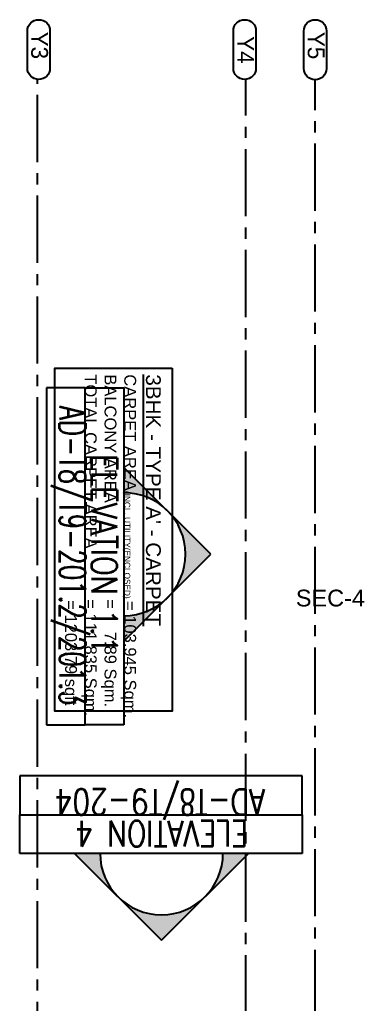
# Model space of a CAD drawing. Header units: millimetres. Extents: x -414464 to 1686, y -90036 to 108605.
# Drawn here: x -118288 to -114444, y -52241 to -41260 of the extents above; entities that cross this region are included whole.
import ezdxf

# ---------------------------------------------------------------- set-up
doc = ezdxf.new("R2010")
doc.units = ezdxf.units.MM
doc.header["$LTSCALE"] = 1000
doc.header["$MEASUREMENT"] = 0
for name, pattern in [('$1$AUDIT_D_120904163729-0', [0]), ('$36$HIDDEN', [0.375, 0.25, -0.125]), ('T8_PROFILE SECTIONS$0$PHANTOM2', [1.25, 0.625, -0.125, 0.125, -0.125, 0.125, -0.125]), ('T8_REFUGE COLUMNS$1$AUDIT_D_120904163729-0', [0]), ('T8_REFUGE COLUMNS$1$CENTER2', [1.125, 0.75, -0.125, 0.125, -0.125])]:
    doc.linetypes.add(name, pattern=pattern)
for name, color, linetype in [('$0$A-HATCH -160', 251, '$1$AUDIT_D_120904163729-0'), ('$21$A-DIMENSIONS', 2, '$36$HIDDEN'), ('a-rcc', 3, 'Continuous'), ('T8(T9 IS SIMILAR) - DIMENSION & TEXTING$0$T8_REFUGE COLUMNS$0$a-section line', 92, 'Continuous'), ('T8(T9 IS SIMILAR)$1$$6$a-beam 2', 50, 'Continuous'), ('T8(T9 IS SIMILAR)$1$A-OLD RERA AREA', 7, 'Continuous'), ('T8_PROFILE SECTIONS$0$A-PROFILE SECTIONS', 81, 'T8_PROFILE SECTIONS$0$PHANTOM2'), ('T8_REFUGE COLUMNS$1$A-CENTERLINE', 193, 'T8_REFUGE COLUMNS$1$CENTER2'), ('T8_REFUGE COLUMNS$1$A-COLUMN GRID NUMBERING', 4, 'T8_REFUGE COLUMNS$1$AUDIT_D_120904163729-0'), ('T8_TYPICAL COLUMNS$1$A-RCC COLS', 3, 'Continuous')]:
    doc.layers.add(name, color=color, linetype=linetype)
doc.layers.add('T8(T9 IS SIMILAR)$1$D&W', color=8, linetype='Continuous', lineweight=25)
doc.styles.add('T8(T9 IS SIMILAR) - DIMENSION & TEXTING$1$T8_REFUGE COLUMNS$0$TEXT1', font='simplex.shx', dxfattribs={"width": 0.8})
doc.styles.add('T8(T9 IS SIMILAR)$1$arial', font='sanss___.ttf')
doc.styles.add('T8_PROFILE SECTIONS$0$arial', font='sanss___.ttf')
doc.styles.add('T8_REFUGE COLUMNS$1$STANDARD', font='GOTHIC.TTF')

# ---------------------------------------------------------------- blocks, each defined once
blk = doc.blocks.new('T8_REFUGE COLUMNS')
at = {"layer": 'T8_REFUGE COLUMNS$1$A-CENTERLINE'}
for p, q in [((1217370.295760799, -5721799.863253404), (1182156.903157666, -5721799.863253404)), ((1217431.825082135, -5722574.863446036), (1182156.903157666, -5722574.863446036)), ((1217951.315823077, -5724897.361309979), (1182156.903157666, -5724897.361309979))]:
    blk.add_line(p, q, dxfattribs=at)
at = {"layer": 'T8_REFUGE COLUMNS$1$A-COLUMN GRID NUMBERING', "linetype": 'ByBlock'}
for points in [[(1181612.657248928, -5721925.683273799, -1), (1181612.657248928, -5721674.04323301), (1182031.083137271, -5721674.043233008, -1), (1182031.083137271, -5721925.683273797)], [(1181612.657248928, -5722712.633021064, -1), (1181612.657248928, -5722460.992980275), (1182029.34477614, -5722460.992980273, -1), (1182029.34477614, -5722712.633021062)], [(1181612.657248928, -5725009.820052502, -1), (1181612.657248928, -5724758.180011713), (1182028.897883949, -5724758.180011711, -1), (1182028.897883949, -5725009.8200525)]]:
    blk.add_lwpolyline(points, format="xyb", close=True, dxfattribs=at)
at = {"layer": 'T8_REFUGE COLUMNS$1$A-COLUMN GRID NUMBERING', "linetype": 'ByBlock', "char_height": 187.5, "attachment_point": 1, "style": 'T8_REFUGE COLUMNS$1$STANDARD'}
for s, insert in [('Y5', (1181622.356852018, -5721695.954098047)), ('Y4', (1181670.410896886, -5722482.903845312)), ('Y3', (1181620.171598696, -5724780.090876751))]:
    blk.add_mtext_dynamic_manual_height_columns(s, width=444.6849770843983, gutter_width=500, heights=[0], dxfattribs=dict(at, insert=insert))
blk = doc.blocks.new('T8_TYPICAL COLUMNS')
at = {"layer": 'T8_TYPICAL COLUMNS$1$A-RCC COLS', "linetype": 'ByBlock'}
blk.add_blockref('T8_REFUGE COLUMNS', (0, 0), dxfattribs=at)
blk = doc.blocks.new('T8(T9 IS SIMILAR) - DIMENSION & TEXTING')
at = {"layer": 'T8(T9 IS SIMILAR) - DIMENSION & TEXTING$0$T8_REFUGE COLUMNS$0$a-section line', "extrusion": (-1.108003958524235e-09, -6.496915289576405e-15, 1)}
h = blk.add_hatch(color=8, dxfattribs=at)
edge = h.paths.add_edge_path()
edge.add_line((1190793.902388747, -5724200.304027244), (1190793.902388753, -5724484.37168838))
edge.add_line((1190793.902388752, -5724484.37168838), (1191763.770049969, -5723514.50402714))
edge.add_line((1191763.77004997, -5723514.504027139), (1190793.902388738, -5722544.636365934))
edge.add_line((1190793.902388736, -5722544.636365935), (1190793.902388742, -5722828.704027071))
edge.add_ellipse((1190793.902388745, -5723514.504027157), major_axis=(484.9338306081196, 484.9338306178917), ratio=0.9999999999999926, start_angle=-134.99999999999972, end_angle=45.00000000000023, ccw=False)
at = {"layer": 'T8(T9 IS SIMILAR) - DIMENSION & TEXTING$0$T8_REFUGE COLUMNS$0$a-section line', "extrusion": (6.496915289779942e-15, -1.108003958524235e-09, 1)}
h = blk.add_hatch(color=8, dxfattribs=at)
edge = h.paths.add_edge_path()
edge.add_line((1188140.541428762, -5723933.098211654), (1188424.609089897, -5723933.098211648))
edge.add_line((1188424.609089897, -5723933.098211649), (1187454.741428657, -5722963.230550433))
edge.add_line((1187454.741428657, -5722963.230550432), (1186484.873767452, -5723933.098211664))
edge.add_line((1186484.873767452, -5723933.098211666), (1186768.941428587, -5723933.098211659))
edge.add_ellipse((1187454.741428675, -5723933.098211656), major_axis=(-484.9338306178917, 484.9338306081195), ratio=0.9999999999999926, start_angle=-134.99999999999972, end_angle=45.00000000000023, ccw=False)
at = {"layer": 'T8(T9 IS SIMILAR) - DIMENSION & TEXTING$0$T8_REFUGE COLUMNS$0$a-section line', "linetype": 'Continuous'}
for p, q in [((1190361.902388547, -5721945.124712244, 0.4895620210259392), (1189929.902388483, -5721945.124712259, 0.489561542381411)), ((1189929.902388483, -5721945.124712259, 0.489561542381411), (1189929.902388668, -5725096.1906773, 0.4895615424421208)), ((1190361.902388735, -5725096.190677287, 0.4895620210865574), (1190361.902388547, -5721945.124712244, 0.4895620210259392)), ((1190361.902388735, -5725096.190677287, 0.4895620210865574), (1190361.902388547, -5721945.124712244, 0.4895620210259392)), ((1190361.902388547, -5721945.124712244, 0.4895620210259392), (1190793.902388619, -5721945.124712195, 0.4895624997441501)), ((1190793.902388619, -5721945.124712195, 0.4895624997441501), (1190793.9023888, -5725096.190677272, 0.4895624997310877)), ((1191763.770050015, -5723514.504027249, 0.4895635743113104), (1190793.902388778, -5722544.636366024, 0.489562499748786)), ((1187454.741428766, -5722963.230550385, 1.078268100807023e-06), (1186484.873767542, -5723933.098211623, 3.705576401280553e-09)), ((1188424.609090008, -5723933.098211597, 3.699121231548474e-09), (1187454.741428766, -5722963.230550385, 1.078268100807023e-06)), ((1190793.902388804, -5724484.371688491, 0.4895624997423307), (1191763.770050015, -5723514.504027249, 0.4895635743113104)), ((1185597.270075302, -5724365.098211854, -4.750172704071076e-07), (1185597.270075253, -5723933.098211781, 3.700940554018928e-09)), ((1185597.270075253, -5723933.098211781, 3.700940554018928e-09), (1189357.443781807, -5723933.0982116, 3.687878114000398e-09)), ((1189357.443781807, -5723933.0982116, 3.687878114000398e-09), (1189357.443781822, -5724365.098211666, -4.749566522299631e-07)), ((1189929.902388619, -5724200.304027375, 0.4895615424151653), (1189929.902388627, -5724484.371688521, 0.48956154243838)), ((1189357.443781822, -5724365.098211666, -4.749566522299631e-07), (1185597.270075302, -5724365.098211854, -4.750172704071076e-07)), ((1185597.270075302, -5724365.098211854, -4.750172704071076e-07), (1185597.270075317, -5724797.098211917, -9.53661798530625e-07)), ((1189357.443781822, -5724365.098211666, -4.749566522299631e-07), (1185597.270075302, -5724365.098211854, -4.750172704071076e-07)), ((1189357.443781836, -5724797.098211733, -9.53601088760081e-07), (1189357.443781822, -5724365.098211666, -4.749566522299631e-07)), ((1185597.270075317, -5724797.098211917, -9.53661798530625e-07), (1189357.443781836, -5724797.098211733, -9.53601088760081e-07)), ((1186484.873767572, -5724797.09821188, -9.53611286824696e-07), (1186768.941428683, -5724797.098211865, -9.536508218666029e-07)), ((1188140.541428892, -5724797.098211781, -9.536280443089851e-07), (1188424.609090038, -5724797.098211774, -9.536048295455402e-07)), ((1189929.902388668, -5725096.1906773, 0.4895615424421208), (1190361.902388735, -5725096.190677287, 0.4895620210865574)), ((1190793.9023888, -5725096.190677272, 0.4895624997310877), (1190361.902388735, -5725096.190677287, 0.4895620210865574))]:
    blk.add_line(p, q, dxfattribs=at)
at = {"layer": 'T8(T9 IS SIMILAR) - DIMENSION & TEXTING$0$T8_REFUGE COLUMNS$0$a-section line', "extrusion": (-1.108003958448512e-09, -6.49697785892996e-15, 1)}
blk.add_ellipse((1190793.902388794, -5723514.504027275, 0.4895624997483384), major_axis=(484.933830608124, 484.9338306178948, 5.373117545037624e-07), ratio=0.9999999999999875, start_param=3.926990816987248, end_param=7.068583470577041, dxfattribs=at)
at = {"layer": 'T8(T9 IS SIMILAR) - DIMENSION & TEXTING$0$T8_REFUGE COLUMNS$0$a-section line', "linetype": 'Continuous', "extrusion": (-1.108003958458094e-09, -6.496949108510012e-15, 1)}
blk.add_ellipse((1190793.902388794, -5723514.504027275, 0.4895624997483384), major_axis=(484.9338306178887, -484.9338306081181, 5.373054533244489e-07), ratio=0.9999999999999856, start_param=5.497787143782131, end_param=8.639379797371923, dxfattribs=at)
at = {"layer": 'T8(T9 IS SIMILAR) - DIMENSION & TEXTING$0$T8_REFUGE COLUMNS$0$a-section line', "extrusion": (6.496977862135284e-15, -1.10800395844851e-09, 1)}
blk.add_ellipse((1187454.741428792, -5723933.098211606, 3.705128870379326e-09), major_axis=(-484.9338306178947, 484.9338306081238, 5.373117545037623e-07), ratio=0.9999999999999875, start_param=3.926990816987248, end_param=7.068583470577041, dxfattribs=at)
at = {"layer": 'T8(T9 IS SIMILAR) - DIMENSION & TEXTING$0$T8_REFUGE COLUMNS$0$a-section line', "linetype": 'Continuous', "extrusion": (6.496949110784758e-15, -1.108003958458096e-09, 1)}
blk.add_ellipse((1187454.741428792, -5723933.098211606, 3.705128870379326e-09), major_axis=(484.933830608118, 484.9338306178888, 5.373054533244489e-07), ratio=0.9999999999999856, start_param=5.497787143782131, end_param=8.639379797371923, dxfattribs=at)
at = {"layer": 'T8(T9 IS SIMILAR) - DIMENSION & TEXTING$0$T8_REFUGE COLUMNS$0$a-section line', "extrusion": (-1.108003958470505e-09, 6.496870584022334e-15, 1), "char_height": 288.0000000000001, "width": 3463.413954958071, "attachment_point": 5, "style": 'T8(T9 IS SIMILAR) - DIMENSION & TEXTING$1$T8_REFUGE COLUMNS$0$TEXT1'}
for s, insert, text_direction in [('AD-{\\W0.7;T8/}T9-204', (1190171.307598487, -5723532.304292099, 0.4895617782610789), (5.798390117595387e-11, -1, 6.496934830414365e-15)), ('ELEVATION 4', (1190574.596736496, -5723510.523218031, 0.4895622567256053), (5.798367913943081e-11, -1, 6.496934830168347e-15))]:
    blk.add_mtext(s, dxfattribs=dict(at, insert=insert, text_direction=text_direction))
at = {"layer": 'T8(T9 IS SIMILAR) - DIMENSION & TEXTING$0$T8_REFUGE COLUMNS$0$a-section line', "extrusion": (-6.496870583818797e-15, -1.108003958470505e-09, 1), "char_height": 288.0000000000001, "width": 3463.413954958071, "attachment_point": 5, "text_direction": (1, 5.798408487297374e-11, 6.496934830414365e-15), "style": 'T8(T9 IS SIMILAR) - DIMENSION & TEXTING$1$T8_REFUGE COLUMNS$0$TEXT1'}
for s, insert in [('ELEVATION 1.1', (1187450.760619549, -5724152.403863904, -2.393176042891909e-07)), ('{\\W0.7;AD-T8/T9-201.2/201.3}', (1187472.541693617, -5724555.693001914, -7.177821306214582e-07))]:
    blk.add_mtext(s, dxfattribs=dict(at, insert=insert))
blk = doc.blocks.new('T8(T9 IS SIMILAR)')
at = {"layer": 'T8(T9 IS SIMILAR)$1$A-OLD RERA AREA', "elevation": 0.03950170934702912}
blk.add_lwpolyline([(1185377.168926355, -5723394.095657266), (1189206.92973848, -5723394.095657266), (1189206.92973848, -5724703.236735579), (1185377.168926355, -5724703.236735579)], close=True, dxfattribs=at)
at = {"layer": 'T8(T9 IS SIMILAR)$1$D&W', "linetype": 'ByBlock'}
blk.add_blockref('T8_TYPICAL COLUMNS', (1.862645149230957e-09, 0), dxfattribs=at)
at = {"layer": 'T8(T9 IS SIMILAR)$1$A-OLD RERA AREA', "insert": (1185446.079059009, -5723522.617237975, 0.6710420563620015), "char_height": 132, "attachment_point": 1, "style": 'T8(T9 IS SIMILAR)$1$arial'}
blk.add_mtext_dynamic_manual_height_columns("{\\H1.25x;\\L3BHK - TYPE A' - CARPET\\P}CARPET AREA{\\H0.5x;(INCL. UTILITY(ENCLOSED) }= 103.945 Sqm.\\PBALCONY AREA                     =     7.89 Sqm. \\PTOTAL CARPET AREA           = 111.835 Sqm.\\P^I^I^I^I        = 1203.79 sqft", width=4474.035421698716, gutter_width=6.25, heights=[0], dxfattribs=at)
at = {"layer": 'T8(T9 IS SIMILAR)$1$$6$a-beam 2', "linetype": 'ByBlock'}
blk.add_blockref('T8(T9 IS SIMILAR) - DIMENSION & TEXTING', (1.862645149230957e-09, 0), dxfattribs=at)
blk = doc.blocks.new('PROFILE SECTION LINE T9')
at = {"layer": 'T8_PROFILE SECTIONS$0$A-PROFILE SECTIONS', "linetype": 'ByBlock', "insert": (2131.673951148987, -9629.17255948484, 0.02432551863291288), "char_height": 187.5, "attachment_point": 3, "rotation": 90, "style": 'T8_PROFILE SECTIONS$0$arial'}
blk.add_mtext_dynamic_manual_height_columns('SEC-4', width=301.3344262428582, gutter_width=500, heights=[0], dxfattribs=at)
blk = doc.blocks.new('A$C48506478')
at = {"layer": '$21$A-DIMENSIONS', "linetype": 'ByBlock'}
blk.add_blockref('T8(T9 IS SIMILAR)', (-1195542.605633154, 5727884.643967762), dxfattribs=at)
at = {"layer": '$0$A-HATCH -160', "linetype": 'ByBlock'}
blk.add_blockref('T8(T9 IS SIMILAR) - DIMENSION & TEXTING', (-1195542.605633154, 5727884.643967762), dxfattribs=at)
at = {"layer": 'T8_PROFILE SECTIONS$0$A-PROFILE SECTIONS', "linetype": 'ByBlock'}
blk.add_blockref('PROFILE SECTION LINE T9', (-9824.4353563271, 16268.87911323458, -0.02432551863291288), dxfattribs=at)

msp = doc.modelspace()

# ---------------------------------------------------------------- block references
at = {"layer": 'a-rcc', "linetype": 'ByBlock', "rotation": 270}
msp.add_blockref('A$C48506478', (-121075.9935740144, -55315.34865896589, -0.03228150548557907), dxfattribs=at)

doc.saveas('drawing.dxf')
